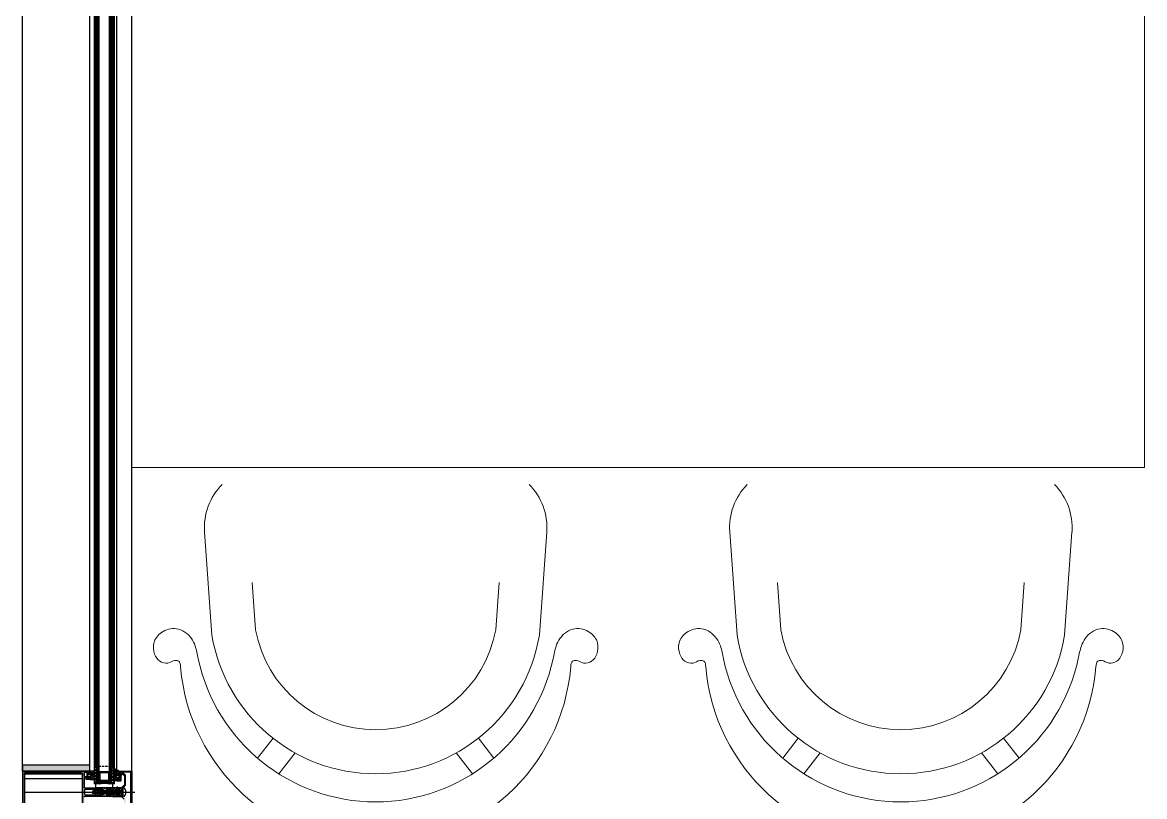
# Model space of a CAD drawing. Header units: millimetres. Extents: x 809 to 8159, y 33 to 4533.
# Drawn here: x 4970.9 to 5103.8, y 3096.5 to 3188.2 of the extents above; entities that cross this region are included whole.
import ezdxf

# ---------------------------------------------------------------- set-up
doc = ezdxf.new("R2010")
doc.units = ezdxf.units.MM
doc.linetypes.add('DASHDOT', pattern=[25.4, 12.7, -6.35, 0, -6.35])
doc.linetypes.add('HIDDEN', pattern=[0.375, 0.25, -0.125])
for name, color, linetype in [('1', 3, 'Continuous'), ('11', 11, 'Continuous'), ('3', 11, 'Continuous'), ('5', 11, 'Continuous'), ('EKSEN', 11, 'Continuous'), ('FITILLER', 240, 'Continuous'), ('GORUNUS-TARAMA', 11, 'Continuous')]:
    doc.layers.add(name, color=color, linetype=linetype)
doc.layers.add('cam', color=5, linetype='Continuous', lineweight=0)
doc.layers.add('TEFRİŞ', color=130, linetype='Continuous', lineweight=0)

# ---------------------------------------------------------------- blocks, each defined once
blk = doc.blocks.new('wewefwef')
at = {"layer": 'TEFRİŞ'}
for p, q in [((20075.6652, -18240.6347, 0.271), (20075.5429, -18240.6434, 0.271)), ((20076.6181, -18240.6347, 0.271), (20076.7404, -18240.6434, 0.271)), ((20075.6055, -18240.6912, 0.271), (20075.5493, -18240.6952, 0.271)), ((20076.6778, -18240.6912, 0.271), (20076.734, -18240.6952, 0.271)), ((20075.3973, -18240.6975, 0.271), (20075.4207, -18240.7159, 0.271)), ((20076.886, -18240.6975, 0.271), (20076.8626, -18240.7159, 0.271)), ((20075.3787, -18240.7226, 0.271), (20075.4034, -18240.742, 0.271)), ((20076.9046, -18240.7226, 0.271), (20076.8799, -18240.742, 0.271)), ((20075.3787, -18240.9523, 0.271), (20075.4034, -18240.933, 0.271)), ((20076.9046, -18240.9523, 0.271), (20076.8799, -18240.933, 0.271)), ((20075.3973, -18240.9775, 0.271), (20075.4207, -18240.9591, 0.271)), ((20076.886, -18240.9775, 0.271), (20076.8626, -18240.9591, 0.271)), ((20075.6055, -18240.9838, 0.271), (20075.5493, -18240.9798, 0.271)), ((20076.6778, -18240.9838, 0.271), (20076.734, -18240.9798, 0.271)), ((20075.6652, -18241.0403, 0.271), (20075.5429, -18241.0316, 0.271)), ((20076.6181, -18241.0403, 0.271), (20076.7404, -18241.0316, 0.271)), ((20075.6652, -18241.257, 0.271), (20075.5429, -18241.2658, 0.271)), ((20076.6181, -18241.257, 0.271), (20076.7404, -18241.2658, 0.271)), ((20075.6055, -18241.3135, 0.271), (20075.5493, -18241.3175, 0.271)), ((20076.6778, -18241.3135, 0.271), (20076.734, -18241.3175, 0.271)), ((20075.3973, -18241.3198, 0.271), (20075.4207, -18241.3382, 0.271)), ((20076.886, -18241.3198, 0.271), (20076.8626, -18241.3382, 0.271)), ((20075.3787, -18241.345, 0.271), (20075.4034, -18241.3644, 0.271)), ((20076.9046, -18241.345, 0.271), (20076.8799, -18241.3644, 0.271)), ((20075.3787, -18241.5747, 0.271), (20075.4034, -18241.5553, 0.271)), ((20076.9046, -18241.5747, 0.271), (20076.8799, -18241.5553, 0.271)), ((20075.3973, -18241.5999, 0.271), (20075.4207, -18241.5815, 0.271)), ((20076.886, -18241.5999, 0.271), (20076.8626, -18241.5815, 0.271)), ((20075.6055, -18241.6062, 0.271), (20075.5493, -18241.6022, 0.271)), ((20076.6778, -18241.6062, 0.271), (20076.734, -18241.6022, 0.271)), ((20075.6652, -18241.6627, 0.271), (20075.5429, -18241.6539, 0.271)), ((20076.6181, -18241.6627, 0.271), (20076.7404, -18241.6539, 0.271))]:
    blk.add_line(p, q, dxfattribs=at)
at = {"layer": 'TEFRİŞ', "elevation": 0.271}
blk.add_lwpolyline([(20075.7417, -18241.7487), (20075.7417, -18240.5487), (20076.5417, -18240.5487), (20076.5417, -18241.7487)], close=True, dxfattribs=at)
at = {"layer": 'TEFRİŞ'}
for centre, radius, start, end in [((20075.5255, -18240.8375, 0.271), 0.2321, 94.9757, 180), ((20076.7579, -18240.8375, 0.271), 0.2321, 0, 85.0243), ((20075.5605, -18240.8375, 0.271), 0.2151, 102.1958, 180), ((20075.6704, -18240.7074, 0.271), 0.0729, 45.4026, 94.0856), ((20076.6129, -18240.7074, 0.271), 0.0729, 85.9144, 134.5974), ((20076.7228, -18240.8375, 0.271), 0.2151, 0, 77.8042), ((20075.5755, -18240.8375, 0.271), 0.1968, 99.5284, 180), ((20076.7078, -18240.8375, 0.271), 0.1968, 0, 80.4716), ((20075.5755, -18240.8375, 0.271), 0.1447, 100.4339, 180), ((20076.7078, -18240.8375, 0.271), 0.1447, 0, 79.5661), ((20075.5255, -18240.8375, 0.271), 0.2321, 180, 265.0243), ((20075.5605, -18240.8375, 0.271), 0.2151, 180, 257.8042), ((20075.5755, -18240.8375, 0.271), 0.1968, 180, 260.4716), ((20075.5755, -18240.8375, 0.271), 0.1447, 180, 259.5661), ((20076.7078, -18240.8375, 0.271), 0.1447, 280.4339, 0), ((20076.7078, -18240.8375, 0.271), 0.1968, 279.5284, 0), ((20076.7228, -18240.8375, 0.271), 0.2151, 282.1958, 0), ((20076.7579, -18240.8375, 0.271), 0.2321, 274.9757, 0), ((20075.6704, -18240.9676, 0.271), 0.0729, 265.9144, 314.5974), ((20076.6129, -18240.9676, 0.271), 0.0729, 225.4026, 274.0856), ((20075.5255, -18241.4599, 0.271), 0.2321, 94.9757, 180), ((20076.7579, -18241.4599, 0.271), 0.2321, 0, 85.0243), ((20075.5605, -18241.4599, 0.271), 0.2151, 102.1958, 180), ((20076.7228, -18241.4599, 0.271), 0.2151, 0, 77.8042), ((20075.6704, -18241.3298, 0.271), 0.0729, 45.4026, 94.0856), ((20076.6129, -18241.3298, 0.271), 0.0729, 85.9144, 134.5974), ((20075.5755, -18241.4599, 0.271), 0.1968, 99.5284, 180), ((20076.7078, -18241.4599, 0.271), 0.1968, 0, 80.4716), ((20075.5755, -18241.4599, 0.271), 0.1447, 100.4339, 180), ((20076.7078, -18241.4599, 0.271), 0.1447, 0, 79.5661), ((20075.5255, -18241.4599, 0.271), 0.2321, 180, 265.0243), ((20075.5605, -18241.4599, 0.271), 0.2151, 180, 257.8042), ((20075.5755, -18241.4599, 0.271), 0.1968, 180, 260.4716), ((20075.5755, -18241.4599, 0.271), 0.1447, 180, 259.5661), ((20076.7078, -18241.4599, 0.271), 0.1447, 280.4339, 0), ((20076.7078, -18241.4599, 0.271), 0.1968, 279.5284, 0), ((20076.7228, -18241.4599, 0.271), 0.2151, 282.1958, 0), ((20076.7579, -18241.4599, 0.271), 0.2321, 274.9757, 0), ((20075.6704, -18241.5899, 0.271), 0.0729, 265.9144, 314.5974), ((20076.6129, -18241.5899, 0.271), 0.0729, 225.4026, 274.0856)]:
    blk.add_arc(centre, radius, start, end, dxfattribs=at)
for points in [[(20075.5151, -18240.6273, 0.271), (20075.5302, -18240.6235, 0.271), (20075.539, -18240.6191, 0.271), (20075.5506, -18240.6013, 0.271), (20075.5461, -18240.5836, 0.271), (20075.5337, -18240.5747, 0.271), (20075.5204, -18240.5756, 0.271), (20075.5122, -18240.5817, 0.271), (20075.5099, -18240.5911, 0.271), (20075.5129, -18240.5996, 0.271), (20075.512, -18240.6041, 0.271), (20075.5053, -18240.6063, 0.271)], [(20076.7682, -18240.6273, 0.271), (20076.7531, -18240.6235, 0.271), (20076.7443, -18240.6191, 0.271), (20076.7327, -18240.6013, 0.271), (20076.7372, -18240.5836, 0.271), (20076.7496, -18240.5747, 0.271), (20076.7629, -18240.5756, 0.271), (20076.7711, -18240.5817, 0.271), (20076.7734, -18240.5911, 0.271), (20076.7704, -18240.5996, 0.271), (20076.7713, -18240.6041, 0.271), (20076.778, -18240.6063, 0.271)], [(20075.5151, -18241.0477, 0.271), (20075.5302, -18241.0514, 0.271), (20075.539, -18241.0559, 0.271), (20075.5506, -18241.0736, 0.271), (20075.5461, -18241.0914, 0.271), (20075.5337, -18241.1003, 0.271), (20075.5204, -18241.0994, 0.271), (20075.5122, -18241.0933, 0.271), (20075.5099, -18241.0838, 0.271), (20075.5129, -18241.0753, 0.271), (20075.512, -18241.0708, 0.271), (20075.5053, -18241.0687, 0.271)], [(20076.7682, -18241.0477, 0.271), (20076.7531, -18241.0514, 0.271), (20076.7443, -18241.0559, 0.271), (20076.7327, -18241.0736, 0.271), (20076.7372, -18241.0914, 0.271), (20076.7496, -18241.1003, 0.271), (20076.7629, -18241.0994, 0.271), (20076.7711, -18241.0933, 0.271), (20076.7734, -18241.0838, 0.271), (20076.7704, -18241.0753, 0.271), (20076.7713, -18241.0708, 0.271), (20076.778, -18241.0687, 0.271)], [(20075.5151, -18241.2496, 0.271), (20075.5302, -18241.2459, 0.271), (20075.539, -18241.2415, 0.271), (20075.5506, -18241.2237, 0.271), (20075.5461, -18241.2059, 0.271), (20075.5337, -18241.197, 0.271), (20075.5204, -18241.1979, 0.271), (20075.5122, -18241.204, 0.271), (20075.5099, -18241.2135, 0.271), (20075.5129, -18241.222, 0.271), (20075.512, -18241.2265, 0.271), (20075.5053, -18241.2287, 0.271)], [(20076.7682, -18241.2496, 0.271), (20076.7531, -18241.2459, 0.271), (20076.7443, -18241.2415, 0.271), (20076.7327, -18241.2237, 0.271), (20076.7372, -18241.2059, 0.271), (20076.7496, -18241.197, 0.271), (20076.7629, -18241.1979, 0.271), (20076.7711, -18241.204, 0.271), (20076.7734, -18241.2135, 0.271), (20076.7704, -18241.222, 0.271), (20076.7713, -18241.2265, 0.271), (20076.778, -18241.2287, 0.271)], [(20075.5151, -18241.6701, 0.271), (20075.5302, -18241.6738, 0.271), (20075.539, -18241.6782, 0.271), (20075.5506, -18241.696, 0.271), (20075.5461, -18241.7138, 0.271), (20075.5337, -18241.7227, 0.271), (20075.5204, -18241.7218, 0.271), (20075.5122, -18241.7157, 0.271), (20075.5099, -18241.7062, 0.271), (20075.5129, -18241.6977, 0.271), (20075.512, -18241.6932, 0.271), (20075.5053, -18241.691, 0.271)], [(20076.7682, -18241.6701, 0.271), (20076.7531, -18241.6738, 0.271), (20076.7443, -18241.6782, 0.271), (20076.7327, -18241.696, 0.271), (20076.7372, -18241.7138, 0.271), (20076.7496, -18241.7227, 0.271), (20076.7629, -18241.7218, 0.271), (20076.7711, -18241.7157, 0.271), (20076.7734, -18241.7062, 0.271), (20076.7704, -18241.6977, 0.271), (20076.7713, -18241.6932, 0.271), (20076.778, -18241.691, 0.271)]]:
    blk.add_spline(points, degree=3, dxfattribs=at)
blk = doc.blocks.new('ajsdfxcvzx')
h = blk.add_hatch(color=256)
edge = h.paths.add_edge_path()
edge.add_line((36934.79, -5491.98), (36934.72, -5491.98))
edge.add_line((36934.72, -5491.98), (36934.72, -5491.89))
edge.add_line((36934.72, -5491.89), (36934.24, -5491.89))
edge.add_arc((36934.24, -5491.99), 0.1, 90, 180)
edge.add_line((36934.14, -5491.99), (36934.14, -5492.27))
edge.add_arc((36934.24, -5492.27), 0.1, 180, 270)
edge.add_line((36934.24, -5492.37), (36934.32, -5492.37))
edge.add_arc((36934.32, -5492.42), 0.05, 405, 450, ccw=False)
edge.add_line((36934.36, -5492.39), (36934.53, -5492.56))
edge.add_arc((36934.56, -5492.52), 0.05, 225, 270)
edge.add_line((36934.56, -5492.57), (36934.72, -5492.57))
edge.add_line((36934.72, -5492.57), (36934.72, -5492.48))
edge.add_line((36934.72, -5492.48), (36934.79, -5492.48))
edge.add_arc((36934.79, -5492.53), 0.05, 0, 90, ccw=False)
edge.add_line((36934.84, -5492.53), (36934.84, -5492.73))
edge.add_line((36934.84, -5492.73), (36934.4, -5492.73))
edge.add_arc((36934.4, -5492.68), 0.05, 180, 270, ccw=False)
edge.add_line((36934.35, -5492.68), (36934.35, -5492.61))
edge.add_arc((36934.3, -5492.61), 0.05, 360, 405)
edge.add_line((36934.34, -5492.58), (36934.3, -5492.55))
edge.add_arc((36934.27, -5492.58), 0.05, 405, 450)
edge.add_line((36934.27, -5492.53), (36934.19, -5492.53))
edge.add_arc((36934.19, -5492.58), 0.05, 90, 180)
edge.add_line((36934.14, -5492.58), (36934.14, -5492.83))
edge.add_line((36934.14, -5492.83), (36934.14, -5493.2))
edge.add_line((36934.14, -5493.2), (36934.11, -5493.23))
edge.add_line((36934.11, -5493.23), (36934.14, -5493.26))
edge.add_line((36934.14, -5493.26), (36934.14, -5493.63))
edge.add_arc((36934.23, -5493.64), 0.0919, 174.9295, 270.955)
edge.add_line((36934.23, -5493.73), (36936.51, -5493.73))
edge.add_arc((36936.53, -5493.73), 0.02, 180, 360)
edge.add_line((36936.55, -5493.73), (36936.57, -5493.73))
edge.add_arc((36936.59, -5493.73), 0.02, 180, 360)
edge.add_line((36936.61, -5493.73), (36937.54, -5493.73))
edge.add_line((36937.54, -5493.73), (36937.54, -5493.87))
edge.add_arc((36937.48, -5493.87), 0.06, 270, 360, ccw=False)
edge.add_line((36937.48, -5493.93), (36937.48, -5494))
edge.add_arc((36937.45, -5494), 0.03, 270, 360, ccw=False)
edge.add_line((36937.45, -5494.03), (36937.41, -5494.03))
edge.add_arc((36937.41, -5494), 0.03, 180, 270, ccw=False)
edge.add_line((36937.38, -5494), (36937.38, -5493.93))
edge.add_line((36937.38, -5493.93), (36936.74, -5493.93))
edge.add_line((36936.74, -5493.93), (36936.74, -5494.18))
edge.add_line((36936.74, -5494.18), (36936.69, -5494.23))
edge.add_line((36936.69, -5494.23), (36936.74, -5494.28))
edge.add_line((36936.74, -5494.28), (36936.74, -5494.53))
edge.add_line((36936.74, -5494.53), (36937.38, -5494.53))
edge.add_line((36937.38, -5494.53), (36937.38, -5494.46))
edge.add_arc((36937.41, -5494.46), 0.03, 90, 180, ccw=False)
edge.add_line((36937.41, -5494.43), (36937.45, -5494.43))
edge.add_arc((36937.45, -5494.46), 0.03, 0, 90, ccw=False)
edge.add_line((36937.48, -5494.46), (36937.48, -5494.53))
edge.add_arc((36937.48, -5494.59), 0.06, 360, 450, ccw=False)
edge.add_line((36937.54, -5494.59), (36937.54, -5494.73))
edge.add_line((36937.54, -5494.73), (36936.61, -5494.73))
edge.add_arc((36936.59, -5494.73), 0.02, 360, 540)
edge.add_line((36936.57, -5494.73), (36936.55, -5494.73))
edge.add_arc((36936.53, -5494.73), 0.02, 360, 540)
edge.add_line((36936.51, -5494.73), (36934.23, -5494.73))
edge.add_arc((36934.23, -5494.82), 0.0919, 449.045, 545.0705)
edge.add_line((36934.14, -5494.83), (36934.14, -5495.2))
edge.add_line((36934.14, -5495.2), (36934.11, -5495.23))
edge.add_line((36934.11, -5495.23), (36934.14, -5495.26))
edge.add_line((36934.14, -5495.26), (36934.14, -5495.63))
edge.add_line((36934.14, -5495.63), (36934.14, -5495.88))
edge.add_arc((36934.19, -5495.88), 0.05, 180, 270)
edge.add_line((36934.19, -5495.93), (36934.27, -5495.93))
edge.add_arc((36934.27, -5495.88), 0.05, 270, 315)
edge.add_line((36934.3, -5495.92), (36934.34, -5495.88))
edge.add_arc((36934.3, -5495.85), 0.05, 315, 360)
edge.add_line((36934.35, -5495.85), (36934.35, -5495.78))
edge.add_arc((36934.4, -5495.78), 0.05, 90, 180, ccw=False)
edge.add_line((36934.4, -5495.73), (36934.84, -5495.73))
edge.add_line((36934.84, -5495.73), (36934.84, -5495.93))
edge.add_arc((36934.79, -5495.93), 0.05, 270, 360, ccw=False)
edge.add_line((36934.79, -5495.98), (36934.72, -5495.98))
edge.add_line((36934.72, -5495.98), (36934.72, -5495.89))
edge.add_line((36934.72, -5495.89), (36934.56, -5495.89))
edge.add_arc((36934.56, -5495.94), 0.05, 450, 495)
edge.add_line((36934.53, -5495.91), (36934.36, -5496.08))
edge.add_arc((36934.32, -5496.04), 0.05, 270, 315, ccw=False)
edge.add_line((36934.32, -5496.09), (36934.24, -5496.09))
edge.add_arc((36934.24, -5496.19), 0.1, 90, 180)
edge.add_line((36934.14, -5496.19), (36934.14, -5496.47))
edge.add_arc((36934.24, -5496.47), 0.1, 180, 270)
edge.add_line((36934.24, -5496.57), (36934.72, -5496.57))
edge.add_line((36934.72, -5496.57), (36934.72, -5496.48))
edge.add_line((36934.72, -5496.48), (36934.79, -5496.48))
edge.add_arc((36934.79, -5496.53), 0.05, 0, 90, ccw=False)
edge.add_line((36934.84, -5496.53), (36934.84, -5496.73))
edge.add_line((36934.84, -5496.73), (36926.85, -5496.73))
edge.add_line((36926.85, -5496.73), (36926.85, -5491.73))
edge.add_line((36926.85, -5491.73), (36934.84, -5491.73))
edge.add_line((36934.84, -5491.73), (36934.84, -5491.93))
edge.add_arc((36934.79, -5491.93), 0.05, 270, 360, ccw=False)
h.paths.add_polyline_path([(36933.95, -5496.53), (36927.05, -5496.53), (36927.05, -5491.93), (36933.95, -5491.93), (36933.95, -5494.23)], flags=16)
edge = h.paths.add_edge_path(flags=16)
edge.add_arc((36936.35, -5494.03), 0.1, 360, 450)
edge.add_line((36936.35, -5493.93), (36934.25, -5493.93))
edge.add_arc((36934.25, -5494.03), 0.1, 90, 180)
edge.add_line((36934.15, -5494.03), (36934.15, -5494.43))
edge.add_arc((36934.25, -5494.43), 0.1, 180, 270)
edge.add_line((36934.25, -5494.53), (36936.35, -5494.53))
edge.add_arc((36936.35, -5494.43), 0.1, 270, 360)
edge.add_line((36936.45, -5494.43), (36936.45, -5494.03))
h = blk.add_hatch(color=256)
edge = h.paths.add_edge_path()
edge.add_line((36938.41, -5495.71), (36938.41, -5496.31))
edge.add_line((36938.41, -5496.31), (36938.13, -5496.54))
edge.add_line((36938.13, -5496.54), (36938.13, -5496.34))
edge.add_line((36938.13, -5496.34), (36938.06, -5496.34))
edge.add_arc((36938.06, -5496.39), 0.05, 90, 180)
edge.add_line((36938.01, -5496.39), (36938.01, -5496.73))
edge.add_line((36938.01, -5496.73), (36938.12, -5496.73))
edge.add_line((36938.12, -5496.73), (36938.47, -5496.43))
edge.add_arc((36938.5, -5496.47), 0.05, 40, 130, ccw=False)
edge.add_line((36938.54, -5496.43), (36938.62, -5496.52))
edge.add_arc((36938.66, -5496.49), 0.05, 220, 310)
edge.add_line((36938.69, -5496.53), (36938.99, -5496.27))
edge.add_arc((36938.96, -5496.24), 0.05, 310, 360)
edge.add_line((36939.01, -5496.24), (36939.01, -5495.06))
edge.add_arc((36938.96, -5495.06), 0.05, 0, 45)
edge.add_line((36939, -5495.02), (36938.82, -5494.84))
edge.add_line((36938.82, -5494.84), (36938.78, -5494.84))
edge.add_line((36938.78, -5494.84), (36938.78, -5494.8))
edge.add_line((36938.78, -5494.8), (36938.72, -5494.75))
edge.add_arc((36938.76, -5494.71), 0.05, 180, 225, ccw=False)
edge.add_line((36938.71, -5494.71), (36938.71, -5493.75))
edge.add_arc((36938.76, -5493.75), 0.05, 135, 180, ccw=False)
edge.add_line((36938.72, -5493.72), (36938.78, -5493.66))
edge.add_line((36938.78, -5493.66), (36938.78, -5493.62))
edge.add_line((36938.78, -5493.62), (36938.82, -5493.62))
edge.add_line((36938.82, -5493.62), (36939, -5493.44))
edge.add_arc((36938.96, -5493.41), 0.05, 315, 360)
edge.add_line((36939.01, -5493.41), (36939.01, -5492.23))
edge.add_arc((36938.96, -5492.23), 0.05, 360, 410)
edge.add_line((36938.99, -5492.19), (36938.69, -5491.93))
edge.add_arc((36938.66, -5491.97), 0.05, 50, 140)
edge.add_line((36938.62, -5491.94), (36938.54, -5492.03))
edge.add_arc((36938.5, -5492), 0.05, 230, 320, ccw=False)
edge.add_line((36938.47, -5492.04), (36938.12, -5491.74))
edge.add_line((36938.12, -5491.74), (36938.01, -5491.74))
edge.add_line((36938.01, -5491.74), (36938.01, -5492.07))
edge.add_arc((36938.06, -5492.07), 0.05, 180, 270)
edge.add_line((36938.06, -5492.12), (36938.13, -5492.12))
edge.add_line((36938.13, -5492.12), (36938.13, -5491.92))
edge.add_line((36938.13, -5491.92), (36938.41, -5492.15))
edge.add_line((36938.41, -5492.15), (36938.41, -5492.75))
edge.add_line((36938.41, -5492.75), (36938.13, -5492.75))
edge.add_line((36938.13, -5492.75), (36938.13, -5492.62))
edge.add_line((36938.13, -5492.62), (36938.06, -5492.62))
edge.add_arc((36938.06, -5492.67), 0.05, 90, 180)
edge.add_line((36938.01, -5492.67), (36938.01, -5492.87))
edge.add_line((36938.01, -5492.87), (36938.48, -5492.87))
edge.add_arc((36938.48, -5492.82), 0.05, 270, 360)
edge.add_line((36938.53, -5492.82), (36938.53, -5492.25))
edge.add_arc((36938.58, -5492.25), 0.05, 140, 180, ccw=False)
edge.add_line((36938.54, -5492.22), (36938.63, -5492.11))
edge.add_arc((36938.67, -5492.14), 0.05, 50, 140, ccw=False)
edge.add_line((36938.7, -5492.1), (36938.87, -5492.25))
edge.add_arc((36938.84, -5492.28), 0.05, 0, 50, ccw=False)
edge.add_line((36938.89, -5492.28), (36938.89, -5493.36))
edge.add_arc((36938.84, -5493.36), 0.05, 315, 360, ccw=False)
edge.add_line((36938.88, -5493.39), (36938.55, -5493.72))
edge.add_arc((36938.52, -5493.68), 0.05, 270, 315, ccw=False)
edge.add_line((36938.52, -5493.73), (36938.11, -5493.73))
edge.add_line((36938.11, -5493.73), (36938.11, -5493.63))
edge.add_line((36938.11, -5493.63), (36938.01, -5493.63))
edge.add_line((36938.01, -5493.63), (36938.01, -5493.93))
edge.add_arc((36938.06, -5493.93), 0.05, 180, 270)
edge.add_line((36938.06, -5493.98), (36938.13, -5493.98))
edge.add_line((36938.13, -5493.98), (36938.13, -5493.85))
edge.add_line((36938.13, -5493.85), (36938.51, -5493.85))
edge.add_arc((36938.51, -5493.9), 0.05, 0, 90, ccw=False)
edge.add_line((36938.56, -5493.9), (36938.56, -5494.56))
edge.add_arc((36938.51, -5494.56), 0.05, 270, 360, ccw=False)
edge.add_line((36938.51, -5494.61), (36938.13, -5494.61))
edge.add_line((36938.13, -5494.61), (36938.13, -5494.48))
edge.add_line((36938.13, -5494.48), (36938.06, -5494.48))
edge.add_arc((36938.06, -5494.53), 0.05, 90, 180)
edge.add_line((36938.01, -5494.53), (36938.01, -5494.83))
edge.add_line((36938.01, -5494.83), (36938.11, -5494.83))
edge.add_line((36938.11, -5494.83), (36938.11, -5494.73))
edge.add_line((36938.11, -5494.73), (36938.52, -5494.73))
edge.add_arc((36938.52, -5494.78), 0.05, 45, 90, ccw=False)
edge.add_line((36938.55, -5494.75), (36938.88, -5495.07))
edge.add_arc((36938.84, -5495.11), 0.05, 0, 45, ccw=False)
edge.add_line((36938.89, -5495.11), (36938.89, -5496.18))
edge.add_arc((36938.84, -5496.18), 0.05, -50, 0, ccw=False)
edge.add_line((36938.87, -5496.22), (36938.7, -5496.36))
edge.add_arc((36938.67, -5496.32), 0.05, 220, 310, ccw=False)
edge.add_line((36938.63, -5496.35), (36938.54, -5496.25))
edge.add_arc((36938.58, -5496.22), 0.05, 180, 220, ccw=False)
edge.add_line((36938.53, -5496.22), (36938.53, -5495.64))
edge.add_arc((36938.48, -5495.64), 0.05, 0, 90)
edge.add_line((36938.48, -5495.59), (36938.01, -5495.59))
edge.add_line((36938.01, -5495.59), (36938.01, -5495.79))
edge.add_arc((36938.06, -5495.79), 0.05, 180, 270)
edge.add_line((36938.06, -5495.84), (36938.13, -5495.84))
edge.add_line((36938.13, -5495.84), (36938.13, -5495.71))
edge.add_line((36938.13, -5495.71), (36938.41, -5495.71))
h = blk.add_hatch(color=256)
edge = h.paths.add_edge_path()
edge.add_arc((36939.6, -5496.55), 0.05, 270, 360)
edge.add_line((36939.65, -5496.55), (36939.65, -5491.91))
edge.add_arc((36939.6, -5491.91), 0.05, 0, 90)
edge.add_line((36939.6, -5491.86), (36938.65, -5491.86))
edge.add_line((36938.65, -5491.86), (36938.54, -5491.99))
edge.add_arc((36938.5, -5491.96), 0.05, 230, 320, ccw=False)
edge.add_line((36938.47, -5492), (36938.19, -5491.77))
edge.add_arc((36938.2, -5491.75), 0.02, 90, 230, ccw=False)
edge.add_line((36938.2, -5491.73), (36939.73, -5491.73))
edge.add_arc((36939.73, -5491.78), 0.05, 0, 90, ccw=False)
edge.add_line((36939.78, -5491.78), (36939.78, -5496.68))
edge.add_arc((36939.73, -5496.68), 0.05, -90, 0, ccw=False)
edge.add_line((36939.73, -5496.73), (36938.2, -5496.73))
edge.add_arc((36938.2, -5496.71), 0.02, 130, 270, ccw=False)
edge.add_line((36938.19, -5496.7), (36938.47, -5496.46))
edge.add_arc((36938.5, -5496.5), 0.05, 40, 130, ccw=False)
edge.add_line((36938.54, -5496.47), (36938.65, -5496.6))
edge.add_line((36938.65, -5496.6), (36939.6, -5496.6))
h = blk.add_hatch()
h.set_pattern_fill('NET', color=256, angle=180, style=0)
h.set_pattern_definition([(180, (36878.66936, -5500.68935), (2e-17, 0.125), []), (90, (36878.66936, -5500.68935), (0.125, 2e-18), [])])
h.paths.add_polyline_path([(36937.09, -5492.94), (36935.93, -5492.94), (36935.93, -5493.24), (36936.13, -5493.2), (36936.37, -5493.18), (36936.62, -5493.18), (36936.95, -5493.21), (36937.09, -5493.23)])
at = {"layer": 'FITILLER'}
h = blk.add_hatch(dxfattribs=at)
h.set_pattern_fill('DOTS', color=256, scale=1.2, angle=135, style=0)
h.set_pattern_definition([(135, (37029.006284, -5633.29325), (-0.079549513, -0.026516504), [0, -0.075])])
h.paths.add_polyline_path([(36934.81, -5491.72), (36934.81, -5491.04), (36926.81, -5491.04), (36926.81, -5491.72)])
h = blk.add_hatch(dxfattribs=at)
h.set_pattern_fill('NET', color=256, scale=1.5, angle=225, style=0)
h.set_pattern_definition([(225, (36948.451, -5504.47807), (0.1325825, -0.1325825), []), (315, (36948.451, -5504.47807), (0.1325825, 0.1325825), [])])
edge = h.paths.add_edge_path(flags=16)
edge.add_arc((36934.82, -5492.26), 0.1, -90, 0, ccw=False)
edge.add_line((36934.82, -5492.36), (36934.66, -5492.36))
edge.add_arc((36934.66, -5492.26), 0.1, 180, 270, ccw=False)
edge.add_line((36934.56, -5492.26), (36934.56, -5492.21))
edge.add_arc((36934.66, -5492.21), 0.1, 90, 180, ccw=False)
edge.add_line((36934.66, -5492.11), (36934.82, -5492.11))
edge.add_arc((36934.82, -5492.21), 0.1, 0, 90, ccw=False)
edge.add_line((36934.92, -5492.21), (36934.92, -5492.26))
edge = h.paths.add_edge_path()
edge.add_line((36934.84, -5492.73), (36935.35, -5492.73))
edge.add_arc((36935.35, -5492.72), 0.01, 270, 405)
edge.add_line((36935.36, -5492.71), (36935.25, -5492.6))
edge.add_arc((36935.26, -5492.6), 0.00893, 135, 225, ccw=False)
edge.add_line((36935.25, -5492.59), (36935.36, -5492.48))
edge.add_arc((36935.35, -5492.48), 0.00893, 315, 405)
edge.add_line((36935.36, -5492.47), (36935.25, -5492.36))
edge.add_arc((36935.26, -5492.35), 0.00893, 135, 225, ccw=False)
edge.add_line((36935.25, -5492.35), (36935.36, -5492.24))
edge.add_arc((36935.35, -5492.23), 0.00893, 315, 405)
edge.add_line((36935.36, -5492.23), (36935.25, -5492.12))
edge.add_arc((36935.26, -5492.11), 0.00893, 135, 225, ccw=False)
edge.add_line((36935.25, -5492.1), (36935.36, -5491.99))
edge.add_arc((36935.35, -5491.99), 0.00893, 315, 405)
edge.add_line((36935.36, -5491.98), (36935.25, -5491.87))
edge.add_arc((36935.26, -5491.87), 0.00893, 135, 225, ccw=False)
edge.add_line((36935.25, -5491.86), (36935.36, -5491.75))
edge.add_arc((36935.35, -5491.74), 0.01, 315, 450)
edge.add_line((36935.35, -5491.73), (36934.84, -5491.73))
edge.add_line((36934.84, -5491.73), (36934.84, -5491.96))
edge.add_arc((36934.79, -5491.96), 0.05, 270, 360, ccw=False)
edge.add_line((36934.79, -5492.01), (36934.67, -5492.01))
edge.add_line((36934.67, -5492.01), (36934.67, -5491.91))
edge.add_line((36934.67, -5491.91), (36934.62, -5491.91))
edge.add_line((36934.62, -5491.91), (36934.49, -5491.98))
edge.add_arc((36934.51, -5492.02), 0.05, 120, 180)
edge.add_line((36934.46, -5492.02), (36934.46, -5492.44))
edge.add_arc((36934.51, -5492.44), 0.05, 180, 240)
edge.add_line((36934.49, -5492.48), (36934.62, -5492.56))
edge.add_line((36934.62, -5492.56), (36934.67, -5492.56))
edge.add_line((36934.67, -5492.56), (36934.67, -5492.46))
edge.add_line((36934.67, -5492.46), (36934.79, -5492.46))
edge.add_arc((36934.79, -5492.51), 0.05, 0, 90, ccw=False)
edge.add_line((36934.84, -5492.51), (36934.84, -5492.73))
h = blk.add_hatch(dxfattribs=at)
h.set_pattern_fill('NET', color=256, scale=1.5, angle=225, style=0)
h.set_pattern_definition([(225, (36952.42699, -5508.7196), (0.1325825, -0.1325825), []), (315, (36952.42699, -5508.7196), (0.1325825, 0.1325825), [])])
edge = h.paths.add_edge_path(flags=16)
edge.add_arc((36938.18, -5492.35), 0.1, 0, 90)
edge.add_line((36938.18, -5492.25), (36938.06, -5492.25))
edge.add_arc((36938.06, -5492.35), 0.1, 90, 180)
edge.add_line((36937.96, -5492.35), (36937.96, -5492.4))
edge.add_arc((36938.06, -5492.4), 0.1, 180, 270)
edge.add_line((36938.06, -5492.5), (36938.18, -5492.5))
edge.add_arc((36938.18, -5492.4), 0.1, 270, 360)
edge.add_line((36938.28, -5492.4), (36938.28, -5492.35))
edge = h.paths.add_edge_path()
edge.add_arc((36938.03, -5491.39), 0.2, 229.7669, 260)
edge.add_line((36937.99, -5491.59), (36938.13, -5491.61))
edge.add_arc((36938.12, -5491.66), 0.05, 15, 80, ccw=False)
edge.add_line((36938.17, -5491.65), (36938.18, -5491.72))
edge.add_line((36938.18, -5491.72), (36938.01, -5491.72))
edge.add_line((36938.01, -5491.72), (36938.01, -5492.1))
edge.add_arc((36938.06, -5492.1), 0.05, 180, 270)
edge.add_line((36938.06, -5492.15), (36938.18, -5492.15))
edge.add_line((36938.18, -5492.15), (36938.18, -5492.05))
edge.add_line((36938.18, -5492.05), (36938.23, -5492.05))
edge.add_line((36938.23, -5492.05), (36938.36, -5492.12))
edge.add_arc((36938.33, -5492.17), 0.05, 0, 60, ccw=False)
edge.add_line((36938.38, -5492.17), (36938.38, -5492.58))
edge.add_arc((36938.33, -5492.58), 0.05, 300, 360, ccw=False)
edge.add_line((36938.36, -5492.62), (36938.23, -5492.7))
edge.add_line((36938.23, -5492.7), (36938.18, -5492.7))
edge.add_line((36938.18, -5492.7), (36938.18, -5492.6))
edge.add_line((36938.18, -5492.6), (36938.06, -5492.6))
edge.add_arc((36938.06, -5492.65), 0.05, 90, 180)
edge.add_line((36938.01, -5492.65), (36938.01, -5492.87))
edge.add_line((36938.01, -5492.87), (36937.66, -5492.87))
edge.add_line((36937.66, -5492.87), (36937.66, -5492.72))
edge.add_line((36937.66, -5492.72), (36937.81, -5492.72))
edge.add_arc((36937.81, -5492.67), 0.05, 270, 360)
edge.add_line((36937.86, -5492.67), (36937.86, -5492.65))
edge.add_arc((36937.81, -5492.65), 0.05, 360, 450)
edge.add_line((36937.81, -5492.6), (36937.66, -5492.6))
edge.add_line((36937.66, -5492.6), (36937.66, -5492.45))
edge.add_line((36937.66, -5492.45), (36937.81, -5492.45))
edge.add_arc((36937.81, -5492.4), 0.05, 270, 360)
edge.add_line((36937.86, -5492.4), (36937.86, -5492.38))
edge.add_arc((36937.81, -5492.38), 0.05, 0, 90)
edge.add_line((36937.81, -5492.33), (36937.66, -5492.33))
edge.add_line((36937.66, -5492.33), (36937.66, -5492.18))
edge.add_line((36937.66, -5492.18), (36937.81, -5492.18))
edge.add_arc((36937.81, -5492.13), 0.05, 270, 360)
edge.add_line((36937.86, -5492.13), (36937.86, -5492.11))
edge.add_arc((36937.81, -5492.11), 0.05, 360, 450)
edge.add_line((36937.81, -5492.06), (36937.66, -5492.06))
edge.add_line((36937.66, -5492.06), (36937.66, -5491.91))
edge.add_line((36937.66, -5491.91), (36937.81, -5491.91))
edge.add_arc((36937.81, -5491.86), 0.05, 270, 360)
edge.add_line((36937.86, -5491.86), (36937.86, -5491.76))
edge.add_arc((36937.81, -5491.76), 0.05, 360, 400)
edge.add_line((36937.85, -5491.72), (36937.58, -5491.4))
edge.add_arc((36937.61, -5491.37), 0.05, 49.7669, 229.7669, ccw=False)
edge.add_line((36937.64, -5491.33), (36937.9, -5491.54))
h = blk.add_hatch(dxfattribs=at)
h.set_pattern_fill('NET', color=256, scale=1.5, angle=225, style=0)
h.set_pattern_definition([(225, (36956.32115, -5572.26358), (0.1325825, -0.1325825), []), (315, (36956.32115, -5572.26358), (0.1325825, 0.1325825), [])])
edge = h.paths.add_edge_path(flags=16)
edge.add_arc((36938.02, -5494.21), 0.1, 90, 180, ccw=False)
edge.add_line((36938.02, -5494.11), (36938.17, -5494.11))
edge.add_arc((36938.17, -5494.21), 0.1, 0, 90, ccw=False)
edge.add_line((36938.27, -5494.21), (36938.27, -5494.26))
edge.add_arc((36938.17, -5494.26), 0.1, -90, 0, ccw=False)
edge.add_line((36938.17, -5494.36), (36938.02, -5494.36))
edge.add_arc((36938.02, -5494.26), 0.1, 180, 270, ccw=False)
edge.add_line((36937.92, -5494.26), (36937.92, -5494.21))
edge = h.paths.add_edge_path()
edge.add_line((36938, -5493.73), (36937.48, -5493.73))
edge.add_arc((36937.48, -5493.74), 0.01, 90, 225)
edge.add_line((36937.48, -5493.75), (36937.59, -5493.86))
edge.add_arc((36937.58, -5493.87), 0.00893, -45, 45, ccw=False)
edge.add_line((36937.59, -5493.87), (36937.48, -5493.98))
edge.add_arc((36937.48, -5493.99), 0.00893, 135, 225)
edge.add_line((36937.48, -5493.99), (36937.59, -5494.1))
edge.add_arc((36937.58, -5494.11), 0.00893, -45, 45, ccw=False)
edge.add_line((36937.59, -5494.12), (36937.48, -5494.23))
edge.add_arc((36937.48, -5494.23), 0.00893, 135, 225)
edge.add_line((36937.48, -5494.24), (36937.59, -5494.35))
edge.add_arc((36937.58, -5494.35), 0.00893, -45, 45, ccw=False)
edge.add_line((36937.59, -5494.36), (36937.48, -5494.47))
edge.add_arc((36937.48, -5494.48), 0.00893, 135, 225)
edge.add_line((36937.48, -5494.48), (36937.59, -5494.59))
edge.add_arc((36937.58, -5494.6), 0.00893, -45, 45, ccw=False)
edge.add_line((36937.59, -5494.6), (36937.48, -5494.72))
edge.add_arc((36937.48, -5494.72), 0.01, 135, 270)
edge.add_line((36937.48, -5494.73), (36938, -5494.73))
edge.add_line((36938, -5494.73), (36938, -5494.51))
edge.add_arc((36938.05, -5494.51), 0.05, 90, 180, ccw=False)
edge.add_line((36938.05, -5494.46), (36938.17, -5494.46))
edge.add_line((36938.17, -5494.46), (36938.17, -5494.56))
edge.add_line((36938.17, -5494.56), (36938.22, -5494.56))
edge.add_line((36938.22, -5494.56), (36938.35, -5494.48))
edge.add_arc((36938.32, -5494.44), 0.05, 300, 360)
edge.add_line((36938.37, -5494.44), (36938.37, -5494.03))
edge.add_arc((36938.32, -5494.03), 0.05, 0, 60)
edge.add_line((36938.35, -5493.98), (36938.22, -5493.91))
edge.add_line((36938.22, -5493.91), (36938.17, -5493.91))
edge.add_line((36938.17, -5493.91), (36938.17, -5494.01))
edge.add_line((36938.17, -5494.01), (36938.05, -5494.01))
edge.add_arc((36938.05, -5493.96), 0.05, 180, 270, ccw=False)
edge.add_line((36938, -5493.96), (36938, -5493.73))
at = {"linetype": 'HIDDEN'}
for p, q in [((36935.51, -5493.21), (36935.51, -5491.15)), ((36935.51, -5491.15), (36937.51, -5491.15)), ((36937.51, -5491.15), (36937.51, -5493.23))]:
    blk.add_line(p, q, dxfattribs=at)
blk.add_line((36937.51, -5493.23), (36937.51, -5493.23))
at = {"elevation": 0}
for points in [[(36926.85, -5496.73), (36926.85, -5491.73), (36934.84, -5491.73), (36934.84, -5491.93, -0.414214), (36934.79, -5491.98), (36934.72, -5491.98), (36934.72, -5491.89), (36934.24, -5491.89, 0.414214), (36934.14, -5491.99), (36934.14, -5492.27, 0.414214), (36934.24, -5492.37), (36934.32, -5492.37, -0.198912), (36934.36, -5492.39), (36934.53, -5492.56, 0.198912), (36934.56, -5492.57), (36934.72, -5492.57), (36934.72, -5492.48), (36934.79, -5492.48, -0.414214), (36934.84, -5492.53), (36934.84, -5492.73), (36934.4, -5492.73, -0.414214), (36934.35, -5492.68), (36934.35, -5492.61, 0.198912), (36934.34, -5492.58), (36934.3, -5492.55, 0.198912), (36934.27, -5492.53), (36934.19, -5492.53, 0.414214), (36934.14, -5492.58), (36934.14, -5492.83), (36934.14, -5493.2), (36934.11, -5493.23), (36934.14, -5493.26), (36934.14, -5493.63, 0.445362), (36934.23, -5493.73), (36936.51, -5493.73, 1), (36936.55, -5493.73), (36936.57, -5493.73, 1), (36936.61, -5493.73), (36937.54, -5493.73), (36937.54, -5493.87, -0.414214), (36937.48, -5493.93), (36937.48, -5494, -0.414214), (36937.45, -5494.03), (36937.41, -5494.03, -0.414214), (36937.38, -5494), (36937.38, -5493.93), (36936.74, -5493.93), (36936.74, -5494.18), (36936.69, -5494.23), (36936.74, -5494.28), (36936.74, -5494.53), (36937.38, -5494.53), (36937.38, -5494.46, -0.414214), (36937.41, -5494.43), (36937.45, -5494.43, -0.414214), (36937.48, -5494.46), (36937.48, -5494.53, -0.414214), (36937.54, -5494.59), (36937.54, -5494.73), (36936.61, -5494.73, 1), (36936.57, -5494.73), (36936.55, -5494.73, 1), (36936.51, -5494.73), (36934.23, -5494.73, 0.445362), (36934.14, -5494.83)], [(36938.78, -5494.8), (36938.72, -5494.75, -0.198912), (36938.71, -5494.71), (36938.71, -5493.75, -0.198912), (36938.72, -5493.72), (36938.78, -5493.66), (36938.78, -5493.62), (36938.82, -5493.62), (36939, -5493.44, 0.198912), (36939.01, -5493.41), (36939.01, -5492.23, 0.221695), (36938.99, -5492.19), (36938.69, -5491.93, 0.414214), (36938.62, -5491.94), (36938.54, -5492.03, -0.414214), (36938.47, -5492.04), (36938.12, -5491.74), (36938.01, -5491.74), (36938.01, -5492.07, 0.414214), (36938.06, -5492.12), (36938.13, -5492.12), (36938.13, -5491.92), (36938.41, -5492.15), (36938.41, -5492.75), (36938.13, -5492.75), (36938.13, -5492.62), (36938.06, -5492.62, 0.414214), (36938.01, -5492.67), (36938.01, -5492.87), (36938.48, -5492.87, 0.414214), (36938.53, -5492.82), (36938.53, -5492.25, -0.176327), (36938.54, -5492.22), (36938.63, -5492.11, -0.414214), (36938.7, -5492.1), (36938.87, -5492.25, -0.221695), (36938.89, -5492.28), (36938.89, -5493.36, -0.198912), (36938.88, -5493.39), (36938.55, -5493.72, -0.198912), (36938.52, -5493.73), (36938.11, -5493.73), (36938.11, -5493.63), (36938.01, -5493.63), (36938.01, -5493.93, 0.414214), (36938.06, -5493.98), (36938.13, -5493.98), (36938.13, -5493.85), (36938.51, -5493.85, -0.414214), (36938.56, -5493.9), (36938.56, -5494.56, -0.414214), (36938.51, -5494.61), (36938.13, -5494.61), (36938.13, -5494.48), (36938.06, -5494.48, 0.414214), (36938.01, -5494.53), (36938.01, -5494.83)], [(36938.11, -5494.83), (36938.11, -5494.73), (36938.52, -5494.73, -0.198912), (36938.55, -5494.75), (36938.88, -5495.07, -0.198912)]]:
    blk.add_lwpolyline(points, format="xyb", dxfattribs=at)
for points in [[(36937.11, -5492.93), (36935.93, -5492.93), (36935.93, -5491.79), (36937.11, -5491.79)], [(36933.95, -5496.53), (36927.05, -5496.53), (36927.05, -5491.93), (36933.95, -5491.93), (36933.95, -5494.23)], [(36937.09, -5492.94), (36935.93, -5492.94), (36935.93, -5493.24), (36936.13, -5493.2), (36936.37, -5493.18), (36936.62, -5493.18), (36936.95, -5493.21), (36937.09, -5493.23)], [(36937.01, -5492.83), (36936.03, -5492.83), (36936.03, -5491.89), (36937.01, -5491.89)]]:
    blk.add_lwpolyline(points, close=True, dxfattribs=at)
for points in [[(36939.6, -5496.6, 0.414214), (36939.65, -5496.55), (36939.65, -5491.91, 0.414214), (36939.6, -5491.86), (36938.65, -5491.86), (36938.54, -5491.99, -0.414214), (36938.47, -5492), (36938.19, -5491.77, -0.700208), (36938.2, -5491.73), (36939.73, -5491.73, -0.414214), (36939.78, -5491.78), (36939.78, -5496.68, -0.414214), (36939.73, -5496.73), (36938.2, -5496.73, -0.700208), (36938.19, -5496.7), (36938.47, -5496.46, -0.414214), (36938.54, -5496.47), (36938.65, -5496.6)], [(36936.45, -5494.03, 0.414214), (36936.35, -5493.93), (36934.25, -5493.93, 0.414214), (36934.15, -5494.03), (36934.15, -5494.43, 0.414214), (36934.25, -5494.53), (36936.35, -5494.53, 0.414214), (36936.45, -5494.43)]]:
    blk.add_lwpolyline(points, format="xyb", close=True, dxfattribs=at)
at = {"layer": '1', "linetype": 'DASHDOT', "ltscale": 10}
for p, q in [((36938.33, -5493.99), (36938.23, -5494.47)), ((36938.36, -5494.09), (36938.23, -5494.47)), ((36938.39, -5494.37), (36938.26, -5494.37)), ((36938.33, -5493.99), (36938.36, -5494.09)), ((36938.49, -5494.09), (36938.36, -5494.09)), ((36938.39, -5494.37), (36938.53, -5493.99)), ((36938.43, -5494.47), (36938.39, -5494.37)), ((36938.53, -5493.99), (36938.43, -5494.47)), ((36938.56, -5494.09), (36938.43, -5494.47)), ((36938.56, -5494.37), (36938.46, -5494.37)), ((36938.72, -5494.37), (36938.46, -5494.37)), ((36938.53, -5493.99), (36938.56, -5494.09)), ((36938.72, -5494.09), (36938.56, -5494.09)), ((36938.56, -5494.09), (36938.56, -5494.09)), ((36938.56, -5494.37), (36938.56, -5494.37)), ((36938.56, -5494.37), (36938.56, -5494.37)), ((36938.56, -5494.37), (36938.57, -5494.37)), ((36938.56, -5494.37), (36938.57, -5494.37)), ((36938.72, -5493.76), (36938.72, -5494.71)), ((36938.87, -5493.76), (36938.72, -5493.76)), ((36938.87, -5494.71), (36938.72, -5494.71))]:
    blk.add_line(p, q, dxfattribs=at)
for centre, radius, start, end in [((36938.43, -5494.23), 0.653, 8.4072, 46.688), ((36938.43, -5494.23), 0.653, 313.312, 351.5928), ((36939.16, -5494.23), 0.13, 132.6849, 227.3151)]:
    blk.add_arc(centre, radius, start, end, dxfattribs=at)
at = {"layer": '11'}
for p, q in [((36934.92, -5494.23), (36935.18, -5494.14)), ((36934.92, -5494.23), (36935.12, -5494.32)), ((36935.12, -5494.32), (36935.23, -5494.01)), ((36935.16, -5494.42), (36935.12, -5494.32)), ((36935.23, -5494.01), (36935.16, -5494.42)), ((36935.26, -5494.11), (36935.16, -5494.42)), ((36935.18, -5494.35), (36935.23, -5494.37)), ((36935.23, -5494.01), (36935.26, -5494.11)), ((36935.38, -5494.37), (36935.24, -5494.37)), ((36935.26, -5494.11), (36935.33, -5494.09)), ((36935.49, -5494.09), (36935.34, -5494.09)), ((36935.38, -5494.37), (36935.52, -5493.99)), ((36935.38, -5494.37), (36935.52, -5493.99)), ((36935.42, -5494.47), (36935.38, -5494.37)), ((36935.52, -5493.99), (36935.42, -5494.47)), ((36935.56, -5494.09), (36935.42, -5494.47)), ((36935.67, -5494.37), (36935.46, -5494.37)), ((36935.52, -5493.99), (36935.56, -5494.09)), ((36935.77, -5494.09), (36935.56, -5494.09)), ((36935.67, -5494.37), (36935.81, -5493.99)), ((36935.67, -5494.37), (36935.81, -5493.99)), ((36935.71, -5494.47), (36935.67, -5494.37)), ((36935.81, -5493.99), (36935.71, -5494.47)), ((36935.84, -5494.09), (36935.71, -5494.47)), ((36935.96, -5494.37), (36935.74, -5494.37)), ((36935.81, -5493.99), (36935.84, -5494.09)), ((36936.06, -5494.09), (36935.84, -5494.09)), ((36935.96, -5494.37), (36936.09, -5493.99)), ((36935.96, -5494.37), (36936.09, -5493.99)), ((36935.99, -5494.47), (36935.96, -5494.37)), ((36936.09, -5493.99), (36935.99, -5494.47)), ((36936.13, -5494.09), (36935.99, -5494.47)), ((36936.24, -5494.37), (36936.03, -5494.37)), ((36936.09, -5493.99), (36936.13, -5494.09)), ((36936.34, -5494.09), (36936.13, -5494.09)), ((36936.24, -5494.37), (36936.38, -5493.99)), ((36936.24, -5494.37), (36936.38, -5493.99)), ((36936.28, -5494.47), (36936.24, -5494.37)), ((36936.38, -5493.99), (36936.28, -5494.47)), ((36936.41, -5494.09), (36936.28, -5494.47)), ((36936.48, -5494.37), (36936.31, -5494.37)), ((36936.38, -5493.99), (36936.41, -5494.09)), ((36936.58, -5494.09), (36936.41, -5494.09)), ((36936.48, -5494.37), (36936.62, -5493.99)), ((36936.48, -5494.37), (36936.62, -5493.99)), ((36936.52, -5494.47), (36936.48, -5494.37)), ((36936.62, -5493.99), (36936.52, -5494.47)), ((36936.65, -5494.09), (36936.52, -5494.47)), ((36936.72, -5494.37), (36936.55, -5494.37)), ((36936.62, -5493.99), (36936.65, -5494.09)), ((36936.82, -5494.09), (36936.65, -5494.09)), ((36936.72, -5494.37), (36936.86, -5493.99)), ((36936.72, -5494.37), (36936.86, -5493.99)), ((36936.76, -5494.47), (36936.72, -5494.37)), ((36936.86, -5493.99), (36936.76, -5494.47)), ((36936.89, -5494.09), (36936.76, -5494.47)), ((36936.96, -5494.37), (36936.79, -5494.37)), ((36936.86, -5493.99), (36936.89, -5494.09)), ((36937.06, -5494.09), (36936.89, -5494.09)), ((36936.96, -5494.37), (36937.1, -5493.99)), ((36937, -5494.47), (36936.96, -5494.37)), ((36937.1, -5493.99), (36937, -5494.47)), ((36937.13, -5494.09), (36937, -5494.47)), ((36937.19, -5494.37), (36937.03, -5494.37)), ((36937.1, -5493.99), (36937.13, -5494.09)), ((36937.29, -5494.09), (36937.13, -5494.09)), ((36937.19, -5494.37), (36937.33, -5493.99)), ((36937.23, -5494.47), (36937.19, -5494.37)), ((36937.33, -5493.99), (36937.23, -5494.47)), ((36937.36, -5494.09), (36937.23, -5494.47)), ((36937.39, -5494.37), (36937.26, -5494.37)), ((36937.33, -5493.99), (36937.36, -5494.09)), ((36937.49, -5494.09), (36937.36, -5494.09)), ((36937.39, -5494.37), (36937.53, -5493.99)), ((36937.39, -5494.37), (36937.53, -5493.99)), ((36937.43, -5494.47), (36937.39, -5494.37)), ((36937.53, -5493.99), (36937.43, -5494.47)), ((36937.56, -5494.09), (36937.43, -5494.47)), ((36937.59, -5494.37), (36937.46, -5494.37)), ((36937.53, -5493.99), (36937.56, -5494.09)), ((36937.69, -5494.09), (36937.56, -5494.09)), ((36937.73, -5493.99), (36937.59, -5494.37)), ((36937.59, -5494.37), (36937.63, -5494.47)), ((36937.63, -5494.47), (36937.73, -5493.99)), ((36937.76, -5494.09), (36937.63, -5494.47)), ((36937.79, -5494.37), (36937.66, -5494.37)), ((36937.73, -5493.99), (36937.76, -5494.09)), ((36937.89, -5494.09), (36937.76, -5494.09)), ((36937.79, -5494.37), (36937.93, -5493.99)), ((36937.83, -5494.47), (36937.79, -5494.37)), ((36937.93, -5493.99), (36937.83, -5494.47)), ((36937.96, -5494.09), (36937.83, -5494.47)), ((36937.99, -5494.37), (36937.86, -5494.37)), ((36937.93, -5493.99), (36937.96, -5494.09)), ((36938.09, -5494.09), (36937.96, -5494.09)), ((36937.99, -5494.37), (36938.13, -5493.99)), ((36938.03, -5494.47), (36937.99, -5494.37)), ((36938.13, -5493.99), (36938.03, -5494.47)), ((36938.16, -5494.09), (36938.03, -5494.47)), ((36938.19, -5494.37), (36938.06, -5494.37)), ((36938.13, -5493.99), (36938.16, -5494.09)), ((36938.29, -5494.09), (36938.16, -5494.09)), ((36938.19, -5494.37), (36938.33, -5493.99)), ((36938.23, -5494.47), (36938.19, -5494.37))]:
    blk.add_line(p, q, dxfattribs=at)
for centre, start, end in [((36935.24, -5494.35), 245.3251, 270), ((36935.34, -5494.11), 90, 109.1116)]:
    blk.add_arc(centre, 0.02, start, end, dxfattribs=at)
at = {"layer": '3'}
for p, q in [((36935.51, -5493.69), (36935.51, -5493.23)), ((36935.51, -5493.69), (36937.51, -5493.69)), ((36937.51, -5493.69), (36937.51, -5493.23))]:
    blk.add_line(p, q, dxfattribs=at)
at = {"layer": '5'}
for p, q in [((36938.01, -5491.97), (36938.01, -5314.46)), ((36926.81, -5491.73), (36926.81, -5385.88)), ((36934.81, -5491.73), (36934.81, -5385.88)), ((36939.78, -5491.73), (36939.78, -5385.88))]:
    blk.add_line(p, q, dxfattribs=at)
at = {"layer": 'cam'}
for p, q in [((36935.31, -5385.93), (36935.31, -5493.23)), ((36935.41, -5385.93), (36935.41, -5493.23)), ((36935.51, -5385.93), (36935.51, -5491.11)), ((36935.61, -5385.93), (36935.61, -5493.23)), ((36935.71, -5385.93), (36935.71, -5493.23)), ((36935.81, -5385.93), (36935.81, -5493.23)), ((36935.91, -5385.93), (36935.91, -5493.23)), ((36937.11, -5385.88), (36937.11, -5493.23)), ((36937.21, -5385.88), (36937.21, -5493.23)), ((36937.31, -5385.88), (36937.31, -5493.23)), ((36937.41, -5385.88), (36937.41, -5493.23)), ((36937.51, -5385.88), (36937.51, -5491.11)), ((36937.61, -5385.88), (36937.61, -5493.23)), ((36937.71, -5385.88), (36937.71, -5493.23)), ((36935.91, -5493.23), (36935.31, -5493.23)), ((36937.71, -5493.23), (36937.11, -5493.23))]:
    blk.add_line(p, q, dxfattribs=at)
at = {"layer": 'EKSEN', "linetype": 'DASHDOT', "ltscale": 5}
blk.add_line((36927.15, -5494.23), (36940.14, -5494.23), dxfattribs=at)
at = {"layer": 'FITILLER', "elevation": 0}
blk.add_lwpolyline([(36934.81, -5491.72), (36934.81, -5491.04), (36926.81, -5491.04), (36926.81, -5491.72)], close=True, dxfattribs=at)
for points in [[(36934.84, -5492.73), (36935.35, -5492.73, 0.668179), (36935.36, -5492.71), (36935.25, -5492.6, -0.414214), (36935.25, -5492.59), (36935.36, -5492.48, 0.414214), (36935.36, -5492.47), (36935.25, -5492.36, -0.414214), (36935.25, -5492.35), (36935.36, -5492.24, 0.414214), (36935.36, -5492.23), (36935.25, -5492.12, -0.414214), (36935.25, -5492.1), (36935.36, -5491.99, 0.414214), (36935.36, -5491.98), (36935.25, -5491.87, -0.414214), (36935.25, -5491.86), (36935.36, -5491.75, 0.668179), (36935.35, -5491.73), (36934.84, -5491.73), (36934.84, -5491.96, -0.414214), (36934.79, -5492.01), (36934.67, -5492.01), (36934.67, -5491.91), (36934.62, -5491.91), (36934.49, -5491.98, 0.267949), (36934.46, -5492.02), (36934.46, -5492.44, 0.267949), (36934.49, -5492.48), (36934.62, -5492.56), (36934.67, -5492.56), (36934.67, -5492.46), (36934.79, -5492.46, -0.414214), (36934.84, -5492.51)], [(36937.9, -5491.54, 0.132688), (36937.99, -5491.59), (36938.13, -5491.61, -0.291473), (36938.17, -5491.65), (36938.18, -5491.72), (36938.01, -5491.72), (36938.01, -5492.1, 0.414214), (36938.06, -5492.15), (36938.18, -5492.15), (36938.18, -5492.05), (36938.23, -5492.05), (36938.36, -5492.12, -0.267949), (36938.38, -5492.17), (36938.38, -5492.58, -0.267949), (36938.36, -5492.62), (36938.23, -5492.7), (36938.18, -5492.7), (36938.18, -5492.6), (36938.06, -5492.6, 0.414214), (36938.01, -5492.65), (36938.01, -5492.87), (36937.66, -5492.87), (36937.66, -5492.72), (36937.81, -5492.72, 0.414214), (36937.86, -5492.67), (36937.86, -5492.65, 0.414214), (36937.81, -5492.6), (36937.66, -5492.6), (36937.66, -5492.45), (36937.81, -5492.45, 0.414214), (36937.86, -5492.4), (36937.86, -5492.38, 0.414214), (36937.81, -5492.33), (36937.66, -5492.33), (36937.66, -5492.18), (36937.81, -5492.18, 0.414214), (36937.86, -5492.13), (36937.86, -5492.11, 0.414214), (36937.81, -5492.06), (36937.66, -5492.06), (36937.66, -5491.91), (36937.81, -5491.91, 0.414214), (36937.86, -5491.86), (36937.86, -5491.76, 0.176327), (36937.85, -5491.72), (36937.58, -5491.4, -1), (36937.64, -5491.33)], [(36934.92, -5492.26, -0.414214), (36934.82, -5492.36), (36934.66, -5492.36, -0.414214), (36934.56, -5492.26), (36934.56, -5492.21, -0.414214), (36934.66, -5492.11), (36934.82, -5492.11, -0.414214), (36934.92, -5492.21)], [(36938.28, -5492.35, 0.414214), (36938.18, -5492.25), (36938.06, -5492.25, 0.414214), (36937.96, -5492.35), (36937.96, -5492.4, 0.414214), (36938.06, -5492.5), (36938.18, -5492.5, 0.414214), (36938.28, -5492.4)], [(36938, -5493.73), (36937.48, -5493.73, 0.668179), (36937.48, -5493.75), (36937.59, -5493.86, -0.414214), (36937.59, -5493.87), (36937.48, -5493.98, 0.414214), (36937.48, -5493.99), (36937.59, -5494.1, -0.414214), (36937.59, -5494.12), (36937.48, -5494.23, 0.414214), (36937.48, -5494.24), (36937.59, -5494.35, -0.414214), (36937.59, -5494.36), (36937.48, -5494.47, 0.414214), (36937.48, -5494.48), (36937.59, -5494.59, -0.414214), (36937.59, -5494.6), (36937.48, -5494.72, 0.668179), (36937.48, -5494.73), (36938, -5494.73), (36938, -5494.51, -0.414214), (36938.05, -5494.46), (36938.17, -5494.46), (36938.17, -5494.56), (36938.22, -5494.56), (36938.35, -5494.48, 0.267949), (36938.37, -5494.44), (36938.37, -5494.03, 0.267949), (36938.35, -5493.98), (36938.22, -5493.91), (36938.17, -5493.91), (36938.17, -5494.01), (36938.05, -5494.01, -0.414214), (36938, -5493.96)], [(36937.92, -5494.21, -0.414214), (36938.02, -5494.11), (36938.17, -5494.11, -0.414214), (36938.27, -5494.21), (36938.27, -5494.26, -0.414214), (36938.17, -5494.36), (36938.02, -5494.36, -0.414214), (36937.92, -5494.26)]]:
    blk.add_lwpolyline(points, format="xyb", close=True, dxfattribs=at)
at = {"layer": 'GORUNUS-TARAMA'}
for p, q in [((36933.89, -5491.95), (36927.06, -5491.95)), ((36927.06, -5491.95), (36927.06, -5496.52)), ((36933.89, -5492.09), (36927.06, -5492.09)), ((36933.89, -5492.65), (36927.06, -5492.65)), ((36933.89, -5491.95), (36933.89, -5496.52))]:
    blk.add_line(p, q, dxfattribs=at)

msp = doc.modelspace()

# ---------------------------------------------------------------- block references
at = {"layer": 'GORUNUS-TARAMA'}
msp.add_blockref('ajsdfxcvzx', (-31955.96, 8591.27), dxfattribs=at)
at = {"layer": 'TEFRİŞ', "xscale": 100.0000000000005, "yscale": 100.0000000000005, "zscale": 100.0000000000005, "rotation": 269.9999999994434}
msp.add_blockref('wewefwef', (1829158.7, 2010789.68, -27.1), dxfattribs=at)

doc.saveas('drawing.dxf')
